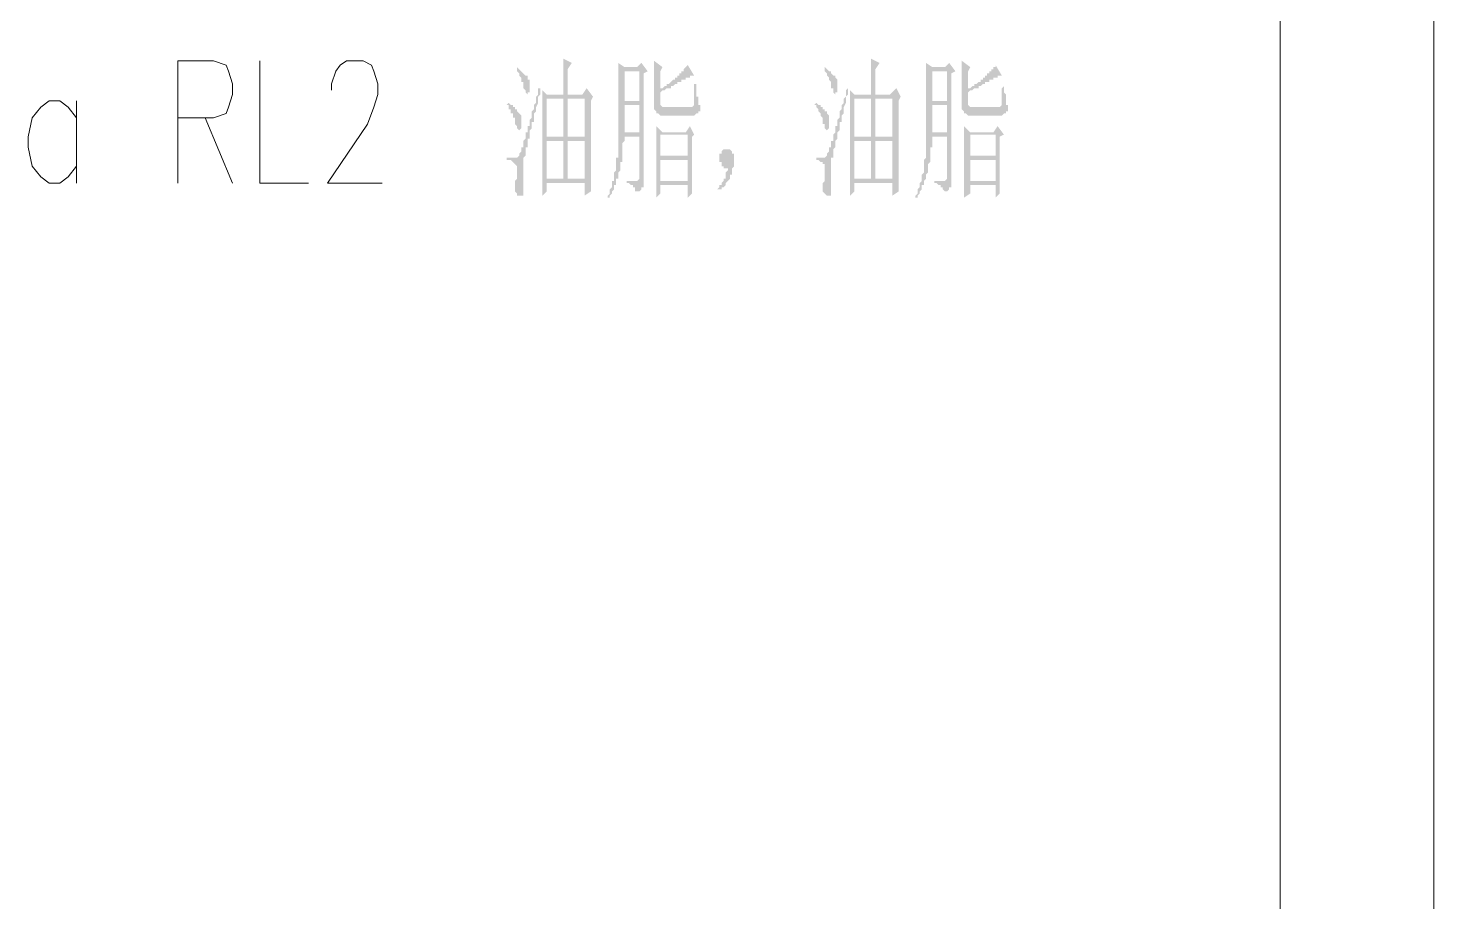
# Model space of a CAD drawing. Header units: millimetres. Extents: x 0 to 275, y 0 to 194.
# Drawn here: x 232.98 to 275.34, y 49.32 to 75.64 of the extents above; entities that cross this region are included whole.
import ezdxf

# ---------------------------------------------------------------- set-up
doc = ezdxf.new("R2010")
doc.units = ezdxf.units.MM

msp = doc.modelspace()

# ---------------------------------------------------------------- hatches: boundary and pattern name
h = msp.add_hatch(color=0)
h.paths.add_polyline_path([(249.2375, 72.241833), (249.7455, 72.241833), (249.7455, 71.098833), (249.2375, 71.098833)])
h.paths.add_polyline_path([(248.4755, 70.590833), (248.6025, 70.717833), (248.6025, 70.971833), (249.7455, 70.971833), (249.7455, 70.590833), (249.936, 70.717833), (249.936, 70.781333), (249.936, 70.844833), (249.936, 70.908333), (249.936, 70.971833), (249.936, 71.035333), (249.936, 71.098833), (249.936, 71.162333), (249.936, 71.225833), (249.936, 73.448333), (249.9995, 73.575333), (249.809, 73.829333), (249.682, 73.638833), (249.2375, 73.638833), (249.2375, 74.400833), (249.3645, 74.591333), (249.1105, 74.718333), (249.1105, 74.654833), (249.1105, 74.591333), (249.1105, 74.527833), (249.1105, 74.464333), (249.1105, 74.400833), (249.1105, 74.337333), (249.1105, 74.273833), (249.1105, 74.210333), (249.1105, 74.146833), (249.1105, 74.083333), (249.1105, 74.019833), (249.1105, 73.956333), (249.1105, 73.892833), (249.1105, 73.829333), (249.1105, 73.765833), (249.1105, 73.702333), (249.1105, 73.638833), (248.6025, 73.638833), (248.4755, 73.765833), (248.4755, 73.702333), (248.4755, 73.638833), (248.4755, 73.575333), (248.4755, 73.511833), (248.4755, 73.448333), (248.4755, 73.384833), (248.4755, 73.321333), (248.4755, 73.257833), (248.4755, 73.194333), (248.4755, 73.130833), (248.4755, 71.225833), (248.4755, 71.162333), (248.4755, 71.098833), (248.4755, 71.035333), (248.4755, 70.971833), (248.4755, 70.908333), (248.4755, 70.844833), (248.4755, 70.781333), (248.4755, 70.717833), (248.4755, 70.654333)])
h.paths.add_polyline_path([(248.6025, 73.511833), (249.1105, 73.511833), (249.1105, 72.368833), (248.6025, 72.368833)])
h.paths.add_polyline_path([(249.2375, 73.511833), (249.7455, 73.511833), (249.7455, 72.368833), (249.2375, 72.368833)])
h.paths.add_polyline_path([(248.6025, 72.241833), (249.1105, 72.241833), (249.1105, 71.098833), (248.6025, 71.098833)])
h.paths.add_polyline_path([(248.412, 73.829333), (248.3485, 73.829333), (248.3485, 73.765833), (248.3485, 73.638833), (248.285, 73.575333), (248.285, 73.511833), (248.285, 73.448333), (248.285, 73.384833), (248.2215, 73.321333), (248.2215, 73.257833), (248.2215, 73.194333), (248.158, 73.130833), (248.158, 73.067333), (248.158, 73.003833), (248.158, 72.940333), (248.0945, 72.876833), (248.0945, 72.813333), (248.0945, 72.749833), (248.0945, 72.686333), (248.031, 72.686333), (248.031, 72.622833), (248.031, 72.559333), (248.031, 72.495833), (247.9675, 72.495833), (247.9675, 72.432333), (247.9675, 72.368833), (247.9675, 72.305333), (247.904, 72.241833), (247.904, 72.178333), (247.904, 72.114833), (247.904, 72.051333), (247.8405, 72.051333), (247.8405, 71.987833), (247.8405, 71.924333), (247.777, 71.860833), (247.777, 71.797333), (247.7135, 71.733833), (247.65, 71.733833), (247.5865, 71.733833), (247.523, 71.733833), (247.4595, 71.733833), (247.396, 71.733833), (247.396, 71.670333), (247.4595, 71.670333), (247.523, 71.670333), (247.5865, 71.606833), (247.65, 71.543333), (247.7135, 71.479833), (247.7135, 71.416333), (247.7135, 71.352833), (247.7135, 71.289333), (247.7135, 71.225833), (247.7135, 71.162333), (247.7135, 71.098833), (247.65, 71.035333), (247.65, 70.971833), (247.65, 70.908333), (247.65, 70.844833), (247.65, 70.781333), (247.65, 70.717833), (247.7135, 70.654333), (247.7135, 70.590833), (247.777, 70.590833), (247.8405, 70.590833), (247.904, 70.590833), (247.904, 70.654333), (247.904, 70.717833), (247.904, 70.781333), (247.904, 70.844833), (247.904, 70.908333), (247.904, 70.971833), (247.904, 71.035333), (247.904, 71.098833), (247.904, 71.162333), (247.904, 71.225833), (247.904, 71.289333), (247.904, 71.352833), (247.904, 71.416333), (247.904, 71.479833), (247.904, 71.543333), (247.904, 71.606833), (247.904, 71.670333), (247.904, 71.733833), (247.9675, 71.797333), (247.9675, 71.860833), (247.9675, 71.924333), (247.9675, 71.987833), (247.9675, 72.051333), (248.031, 72.051333), (248.031, 72.114833), (248.031, 72.178333), (248.031, 72.241833), (248.031, 72.305333), (248.0945, 72.305333), (248.0945, 72.368833), (248.0945, 72.432333), (248.0945, 72.495833), (248.0945, 72.559333), (248.158, 72.622833), (248.158, 72.686333), (248.158, 72.749833), (248.158, 72.813333), (248.2215, 72.813333), (248.2215, 72.876833), (248.2215, 72.940333), (248.2215, 73.003833), (248.2215, 73.067333), (248.285, 73.130833), (248.285, 73.194333), (248.285, 73.257833), (248.3485, 73.384833), (248.3485, 73.448333), (248.3485, 73.511833), (248.3485, 73.575333), (248.412, 73.638833), (248.412, 73.702333)])
h.paths.add_polyline_path([(247.4595, 73.384833), (247.396, 73.321333), (247.4595, 73.321333), (247.4595, 73.257833), (247.4595, 73.194333), (247.523, 73.194333), (247.523, 73.130833), (247.523, 73.067333), (247.5865, 73.067333), (247.5865, 73.003833), (247.5865, 72.940333), (247.65, 72.940333), (247.65, 72.876833), (247.65, 72.813333), (247.65, 72.749833), (247.7135, 72.686333), (247.7135, 72.622833), (247.777, 72.559333), (247.8405, 72.622833), (247.8405, 72.686333), (247.8405, 72.749833), (247.8405, 72.813333), (247.8405, 72.876833), (247.8405, 72.940333), (247.8405, 73.003833), (247.777, 73.067333), (247.7135, 73.130833), (247.7135, 73.194333), (247.65, 73.194333), (247.65, 73.257833), (247.5865, 73.257833), (247.5865, 73.321333), (247.523, 73.321333)])
h.paths.add_polyline_path([(247.7135, 74.464333), (247.7135, 74.400833), (247.7135, 74.337333), (247.777, 74.273833), (247.777, 74.210333), (247.8405, 74.146833), (247.8405, 74.083333), (247.8405, 74.019833), (247.904, 74.019833), (247.904, 73.956333), (247.904, 73.892833), (247.904, 73.829333), (247.9675, 73.765833), (247.9675, 73.702333), (248.031, 73.638833), (248.031, 73.702333), (248.0945, 73.702333), (248.0945, 73.765833), (248.0945, 73.829333), (248.0945, 73.892833), (248.0945, 73.956333), (248.0945, 74.019833), (248.0945, 74.083333), (248.031, 74.083333), (248.031, 74.146833), (248.031, 74.210333), (247.9675, 74.210333), (247.904, 74.273833), (247.8405, 74.337333), (247.777, 74.400833)])
h = msp.add_hatch(color=0)
h.paths.add_polyline_path([(251.841, 73.321333), (251.841, 73.257833), (251.841, 73.194333), (251.9045, 73.130833), (251.9045, 73.067333), (251.968, 73.067333), (252.0315, 73.003833), (252.095, 73.003833), (252.984, 73.003833), (253.0475, 73.003833), (253.111, 73.067333), (253.1745, 73.067333), (253.1745, 73.130833), (253.238, 73.130833), (253.238, 73.194333), (253.238, 73.257833), (253.3015, 73.257833), (253.238, 73.257833), (253.238, 73.321333), (253.1745, 73.321333), (253.1745, 73.384833), (253.1745, 73.448333), (253.1745, 73.511833), (253.1745, 73.575333), (253.111, 73.575333), (253.111, 73.638833), (253.111, 73.702333), (253.111, 73.765833), (253.111, 73.829333), (253.111, 73.892833), (253.111, 73.956333), (253.0475, 73.956333), (253.0475, 73.892833), (253.0475, 73.829333), (253.0475, 73.765833), (253.0475, 73.702333), (253.0475, 73.638833), (253.0475, 73.575333), (253.0475, 73.511833), (253.0475, 73.448333), (253.0475, 73.384833), (253.0475, 73.321333), (252.984, 73.257833), (252.9205, 73.257833), (252.1585, 73.257833), (252.095, 73.257833), (252.0315, 73.321333), (252.0315, 73.384833), (252.0315, 73.448333), (252.0315, 73.702333), (252.095, 73.765833), (252.1585, 73.765833), (252.222, 73.829333), (252.2855, 73.829333), (252.349, 73.829333), (252.349, 73.892833), (252.4125, 73.892833), (252.476, 73.956333), (252.5395, 73.956333), (252.5395, 74.019833), (252.603, 74.019833), (252.6665, 74.019833), (252.6665, 74.083333), (252.73, 74.083333), (252.7935, 74.083333), (252.7935, 74.146833), (252.857, 74.146833), (252.9205, 74.146833), (252.9205, 74.210333), (252.984, 74.210333), (253.0475, 74.210333), (252.857, 74.527833), (252.7935, 74.464333), (252.73, 74.400833), (252.73, 74.337333), (252.6665, 74.337333), (252.6665, 74.273833), (252.603, 74.273833), (252.603, 74.210333), (252.5395, 74.210333), (252.5395, 74.146833), (252.476, 74.146833), (252.476, 74.083333), (252.4125, 74.083333), (252.349, 74.019833), (252.2855, 73.956333), (252.222, 73.956333), (252.222, 73.892833), (252.1585, 73.892833), (252.095, 73.829333), (252.0315, 73.829333), (252.0315, 74.337333), (252.095, 74.464333), (251.841, 74.654833), (251.841, 74.591333), (251.841, 74.527833), (251.841, 74.464333), (251.841, 74.400833), (251.841, 74.337333), (251.841, 74.273833), (251.841, 74.210333), (251.841, 74.146833), (251.841, 74.083333), (251.841, 74.019833), (251.841, 73.956333), (251.841, 73.892833), (251.841, 73.829333), (251.841, 73.765833), (251.841, 73.702333), (251.841, 73.638833), (251.841, 73.575333), (251.841, 73.511833), (251.841, 73.448333), (251.841, 73.384833)])
h.paths.add_polyline_path([(252.984, 72.368833), (253.0475, 72.432333), (252.9205, 72.686333), (252.7935, 72.495833), (252.095, 72.495833), (251.9045, 72.686333), (251.9045, 72.622833), (251.9045, 72.559333), (251.9045, 72.495833), (251.9045, 72.432333), (251.9045, 72.368833), (251.9045, 72.305333), (251.9045, 72.241833), (251.9045, 72.178333), (251.9045, 72.114833), (251.9045, 72.051333), (251.9045, 71.987833), (251.9045, 71.924333), (251.9045, 71.860833), (251.9045, 71.797333), (251.9045, 71.733833), (251.9045, 71.670333), (251.9045, 71.606833), (251.9045, 71.543333), (251.9045, 71.479833), (251.9045, 71.416333), (251.9045, 71.352833), (251.9045, 71.289333), (251.9045, 71.225833), (251.9045, 71.162333), (251.9045, 71.098833), (251.9045, 71.035333), (251.9045, 70.971833), (251.9045, 70.908333), (251.9045, 70.844833), (251.9045, 70.781333), (251.9045, 70.717833), (251.9045, 70.654333), (251.9045, 70.590833), (251.9045, 70.527333), (252.0315, 70.654333), (252.0315, 70.908333), (252.857, 70.908333), (252.857, 70.527333), (252.984, 70.654333), (252.984, 70.717833), (252.984, 70.781333), (252.984, 70.844833), (252.984, 70.908333), (252.984, 70.971833), (252.984, 71.035333), (252.984, 71.098833), (252.984, 71.162333), (252.984, 71.225833), (252.984, 71.289333)])
h.paths.add_polyline_path([(252.0315, 72.432333), (252.857, 72.432333), (252.857, 71.797333), (252.0315, 71.797333)])
h.paths.add_polyline_path([(252.0315, 71.670333), (252.857, 71.670333), (252.857, 71.035333), (252.0315, 71.035333)])
h.paths.add_polyline_path([(250.952, 74.337333), (251.3965, 74.337333), (251.3965, 73.448333), (250.952, 73.448333)])
h.paths.add_polyline_path([(250.952, 73.321333), (251.3965, 73.321333), (251.3965, 72.495833), (250.952, 72.495833)])
h.paths.add_polyline_path([(250.444, 70.527333), (250.5075, 70.527333), (250.5075, 70.590833), (250.571, 70.654333), (250.571, 70.717833), (250.6345, 70.781333), (250.6345, 70.844833), (250.6345, 70.908333), (250.698, 70.908333), (250.698, 70.971833), (250.698, 71.035333), (250.698, 71.098833), (250.7615, 71.098833), (250.7615, 71.162333), (250.7615, 71.225833), (250.7615, 71.289333), (250.825, 71.352833), (250.825, 71.416333), (250.825, 71.479833), (250.825, 71.543333), (250.825, 71.606833), (250.8885, 71.606833), (250.8885, 71.670333), (250.8885, 71.733833), (250.8885, 71.797333), (250.8885, 71.860833), (250.8885, 71.924333), (250.8885, 71.987833), (250.8885, 72.051333), (250.8885, 72.114833), (250.8885, 72.178333), (250.952, 72.241833), (250.952, 72.305333), (250.952, 72.368833), (251.3965, 72.368833), (251.3965, 71.225833), (251.3965, 71.162333), (251.3965, 71.098833), (251.333, 71.035333), (251.2695, 71.035333), (251.206, 71.035333), (251.1425, 71.035333), (251.079, 71.035333), (251.0155, 71.035333), (251.0155, 70.971833), (251.079, 70.971833), (251.1425, 70.908333), (251.206, 70.908333), (251.206, 70.844833), (251.2695, 70.844833), (251.2695, 70.781333), (251.2695, 70.717833), (251.333, 70.717833), (251.333, 70.654333), (251.333, 70.717833), (251.3965, 70.717833), (251.46, 70.781333), (251.46, 70.844833), (251.5235, 70.844833), (251.5235, 70.908333), (251.5235, 70.971833), (251.5235, 71.035333), (251.5235, 71.098833), (251.5235, 71.162333), (251.5235, 74.273833), (251.6505, 74.337333), (251.46, 74.591333), (251.333, 74.464333), (250.952, 74.464333), (250.7615, 74.591333), (250.7615, 74.527833), (250.7615, 74.464333), (250.7615, 74.400833), (250.7615, 74.337333), (250.7615, 74.273833), (250.7615, 74.210333), (250.7615, 74.146833), (250.7615, 74.083333), (250.7615, 74.019833), (250.7615, 73.956333), (250.7615, 73.892833), (250.7615, 73.829333), (250.7615, 73.765833), (250.7615, 73.702333), (250.7615, 73.638833), (250.7615, 73.575333), (250.7615, 73.511833), (250.7615, 73.448333), (250.7615, 73.384833), (250.7615, 73.321333), (250.7615, 73.257833), (250.7615, 73.194333), (250.7615, 73.130833), (250.7615, 73.067333), (250.7615, 73.003833), (250.7615, 72.940333), (250.7615, 72.876833), (250.7615, 72.813333), (250.7615, 72.749833), (250.7615, 72.686333), (250.7615, 72.622833), (250.7615, 72.559333), (250.7615, 72.495833), (250.7615, 72.432333), (250.7615, 72.368833), (250.7615, 72.305333), (250.7615, 72.241833), (250.7615, 72.178333), (250.7615, 72.114833), (250.7615, 72.051333), (250.7615, 71.987833), (250.7615, 71.924333), (250.7615, 71.860833), (250.7615, 71.797333), (250.7615, 71.733833), (250.698, 71.733833), (250.698, 71.670333), (250.698, 71.606833), (250.698, 71.543333), (250.698, 71.479833), (250.698, 71.416333), (250.698, 71.352833), (250.6345, 71.289333), (250.6345, 71.225833), (250.6345, 71.162333), (250.6345, 71.098833), (250.6345, 71.035333), (250.571, 71.035333), (250.571, 70.971833), (250.571, 70.908333), (250.571, 70.844833), (250.5075, 70.781333), (250.5075, 70.717833), (250.5075, 70.654333), (250.444, 70.590833)])
h = msp.add_hatch(color=0)
h.paths.add_polyline_path([(258.5085, 72.241833), (259.0165, 72.241833), (259.0165, 71.098833), (258.5085, 71.098833)])
h.paths.add_polyline_path([(257.7465, 70.590833), (257.8735, 70.717833), (257.8735, 70.971833), (259.0165, 70.971833), (259.0165, 70.590833), (259.207, 70.717833), (259.207, 70.781333), (259.207, 70.844833), (259.207, 70.908333), (259.207, 70.971833), (259.207, 71.035333), (259.207, 71.098833), (259.207, 71.162333), (259.207, 71.225833), (259.207, 73.448333), (259.2705, 73.575333), (259.1435, 73.829333), (258.953, 73.638833), (258.5085, 73.638833), (258.5085, 74.400833), (258.6355, 74.591333), (258.3815, 74.718333), (258.3815, 74.654833), (258.3815, 74.591333), (258.3815, 74.527833), (258.3815, 74.464333), (258.3815, 74.400833), (258.3815, 74.337333), (258.3815, 74.273833), (258.3815, 74.210333), (258.3815, 74.146833), (258.3815, 74.083333), (258.3815, 74.019833), (258.3815, 73.956333), (258.3815, 73.892833), (258.3815, 73.829333), (258.3815, 73.765833), (258.3815, 73.702333), (258.3815, 73.638833), (257.8735, 73.638833), (257.7465, 73.765833), (257.7465, 73.702333), (257.7465, 73.638833), (257.7465, 73.575333), (257.7465, 73.511833), (257.7465, 73.448333), (257.7465, 73.384833), (257.7465, 73.321333), (257.7465, 73.257833), (257.7465, 73.194333), (257.7465, 73.130833), (257.7465, 71.225833), (257.7465, 71.162333), (257.7465, 71.098833), (257.7465, 71.035333), (257.7465, 70.971833), (257.7465, 70.908333), (257.7465, 70.844833), (257.7465, 70.781333), (257.7465, 70.717833), (257.7465, 70.654333)])
h.paths.add_polyline_path([(257.8735, 73.511833), (258.3815, 73.511833), (258.3815, 72.368833), (257.8735, 72.368833)])
h.paths.add_polyline_path([(258.5085, 73.511833), (259.0165, 73.511833), (259.0165, 72.368833), (258.5085, 72.368833)])
h.paths.add_polyline_path([(257.8735, 72.241833), (258.3815, 72.241833), (258.3815, 71.098833), (257.8735, 71.098833)])
h.paths.add_polyline_path([(257.683, 73.829333), (257.6195, 73.765833), (257.6195, 73.638833), (257.6195, 73.575333), (257.556, 73.511833), (257.556, 73.448333), (257.556, 73.384833), (257.4925, 73.321333), (257.4925, 73.257833), (257.4925, 73.194333), (257.429, 73.130833), (257.429, 73.067333), (257.429, 73.003833), (257.429, 72.940333), (257.3655, 72.876833), (257.3655, 72.813333), (257.3655, 72.749833), (257.3655, 72.686333), (257.302, 72.686333), (257.302, 72.622833), (257.302, 72.559333), (257.302, 72.495833), (257.2385, 72.432333), (257.2385, 72.368833), (257.2385, 72.305333), (257.2385, 72.241833), (257.175, 72.241833), (257.175, 72.178333), (257.175, 72.114833), (257.175, 72.051333), (257.1115, 72.051333), (257.1115, 71.987833), (257.1115, 71.924333), (257.048, 71.860833), (257.048, 71.797333), (256.9845, 71.733833), (256.921, 71.733833), (256.8575, 71.733833), (256.794, 71.733833), (256.7305, 71.733833), (256.7305, 71.670333), (256.794, 71.670333), (256.8575, 71.606833), (256.921, 71.606833), (256.921, 71.543333), (256.9845, 71.543333), (256.9845, 71.479833), (256.9845, 71.416333), (256.9845, 71.352833), (256.9845, 71.289333), (256.9845, 71.225833), (256.9845, 71.162333), (256.9845, 71.098833), (256.9845, 71.035333), (256.921, 70.971833), (256.921, 70.908333), (256.921, 70.844833), (256.921, 70.781333), (256.921, 70.717833), (256.9845, 70.654333), (257.048, 70.590833), (257.1115, 70.590833), (257.175, 70.590833), (257.175, 70.654333), (257.175, 70.717833), (257.175, 70.781333), (257.175, 70.844833), (257.175, 70.908333), (257.175, 70.971833), (257.175, 71.035333), (257.175, 71.098833), (257.175, 71.162333), (257.175, 71.225833), (257.175, 71.289333), (257.175, 71.352833), (257.175, 71.416333), (257.175, 71.479833), (257.175, 71.543333), (257.175, 71.606833), (257.175, 71.670333), (257.175, 71.733833), (257.2385, 71.733833), (257.2385, 71.797333), (257.2385, 71.860833), (257.2385, 71.924333), (257.2385, 71.987833), (257.302, 72.051333), (257.302, 72.114833), (257.302, 72.178333), (257.302, 72.241833), (257.3655, 72.305333), (257.3655, 72.368833), (257.3655, 72.432333), (257.3655, 72.495833), (257.429, 72.559333), (257.429, 72.622833), (257.429, 72.686333), (257.429, 72.749833), (257.429, 72.813333), (257.4925, 72.813333), (257.4925, 72.876833), (257.4925, 72.940333), (257.4925, 73.003833), (257.556, 73.067333), (257.556, 73.130833), (257.556, 73.194333), (257.556, 73.257833), (257.6195, 73.384833), (257.6195, 73.448333), (257.6195, 73.511833), (257.6195, 73.575333), (257.683, 73.638833), (257.683, 73.702333)])
h.paths.add_polyline_path([(256.7305, 73.384833), (256.667, 73.321333), (256.7305, 73.321333), (256.7305, 73.257833), (256.794, 73.194333), (256.794, 73.130833), (256.8575, 73.067333), (256.8575, 73.003833), (256.921, 72.940333), (256.921, 72.876833), (256.921, 72.813333), (256.921, 72.749833), (256.9845, 72.749833), (256.9845, 72.686333), (256.9845, 72.622833), (257.048, 72.559333), (257.1115, 72.622833), (257.1115, 72.686333), (257.1115, 72.749833), (257.1115, 72.813333), (257.1115, 72.876833), (257.1115, 72.940333), (257.1115, 73.003833), (257.048, 73.067333), (257.048, 73.130833), (256.9845, 73.130833), (256.9845, 73.194333), (256.921, 73.194333), (256.921, 73.257833), (256.8575, 73.257833), (256.8575, 73.321333), (256.794, 73.321333)])
h.paths.add_polyline_path([(256.9845, 74.464333), (256.9845, 74.400833), (256.9845, 74.337333), (257.048, 74.273833), (257.048, 74.210333), (257.1115, 74.146833), (257.1115, 74.083333), (257.175, 74.019833), (257.175, 73.956333), (257.175, 73.892833), (257.175, 73.829333), (257.2385, 73.829333), (257.2385, 73.765833), (257.2385, 73.702333), (257.302, 73.638833), (257.302, 73.702333), (257.3655, 73.702333), (257.3655, 73.765833), (257.3655, 73.829333), (257.3655, 73.892833), (257.3655, 73.956333), (257.3655, 74.019833), (257.3655, 74.083333), (257.302, 74.146833), (257.302, 74.210333), (257.2385, 74.210333), (257.175, 74.273833), (257.175, 74.337333), (257.1115, 74.337333), (257.048, 74.400833)])
h = msp.add_hatch(color=0)
h.paths.add_polyline_path([(261.112, 73.321333), (261.112, 73.257833), (261.112, 73.194333), (261.1755, 73.130833), (261.1755, 73.067333), (261.239, 73.067333), (261.3025, 73.003833), (261.366, 73.003833), (262.255, 73.003833), (262.3185, 73.003833), (262.382, 73.067333), (262.4455, 73.067333), (262.4455, 73.130833), (262.509, 73.130833), (262.509, 73.194333), (262.509, 73.257833), (262.5725, 73.257833), (262.509, 73.257833), (262.509, 73.321333), (262.4455, 73.321333), (262.4455, 73.384833), (262.4455, 73.448333), (262.4455, 73.511833), (262.4455, 73.575333), (262.4455, 73.638833), (262.382, 73.702333), (262.382, 73.765833), (262.382, 73.829333), (262.382, 73.892833), (262.382, 73.956333), (262.382, 73.892833), (262.3185, 73.829333), (262.3185, 73.765833), (262.3185, 73.702333), (262.3185, 73.638833), (262.3185, 73.575333), (262.3185, 73.511833), (262.3185, 73.448333), (262.3185, 73.384833), (262.3185, 73.321333), (262.255, 73.257833), (262.1915, 73.257833), (261.4295, 73.257833), (261.366, 73.257833), (261.3025, 73.321333), (261.3025, 73.384833), (261.3025, 73.448333), (261.3025, 73.702333), (261.366, 73.765833), (261.4295, 73.765833), (261.493, 73.829333), (261.5565, 73.829333), (261.62, 73.829333), (261.62, 73.892833), (261.6835, 73.892833), (261.747, 73.956333), (261.8105, 73.956333), (261.8105, 74.019833), (261.874, 74.019833), (261.9375, 74.019833), (261.9375, 74.083333), (262.001, 74.083333), (262.0645, 74.083333), (262.0645, 74.146833), (262.128, 74.146833), (262.1915, 74.146833), (262.1915, 74.210333), (262.255, 74.210333), (262.3185, 74.210333), (262.128, 74.527833), (262.128, 74.464333), (262.0645, 74.464333), (262.0645, 74.400833), (262.001, 74.400833), (262.001, 74.337333), (261.9375, 74.337333), (261.9375, 74.273833), (261.874, 74.273833), (261.874, 74.210333), (261.8105, 74.210333), (261.8105, 74.146833), (261.747, 74.146833), (261.747, 74.083333), (261.6835, 74.083333), (261.6835, 74.019833), (261.62, 74.019833), (261.5565, 73.956333), (261.493, 73.956333), (261.493, 73.892833), (261.4295, 73.892833), (261.366, 73.829333), (261.3025, 73.829333), (261.3025, 74.337333), (261.366, 74.464333), (261.112, 74.654833), (261.112, 74.591333), (261.112, 74.527833), (261.112, 74.464333), (261.112, 74.400833), (261.112, 74.337333), (261.112, 74.273833), (261.112, 74.210333), (261.112, 74.146833), (261.112, 74.083333), (261.112, 74.019833), (261.112, 73.956333), (261.112, 73.892833), (261.112, 73.829333), (261.112, 73.765833), (261.112, 73.702333), (261.112, 73.638833), (261.112, 73.575333), (261.112, 73.511833), (261.112, 73.448333), (261.112, 73.384833)])
h.paths.add_polyline_path([(262.255, 72.368833), (262.382, 72.432333), (262.1915, 72.686333), (262.0645, 72.495833), (261.366, 72.495833), (261.1755, 72.686333), (261.1755, 72.622833), (261.1755, 72.559333), (261.1755, 72.495833), (261.1755, 72.432333), (261.1755, 72.368833), (261.1755, 72.305333), (261.1755, 72.241833), (261.1755, 72.178333), (261.1755, 72.114833), (261.1755, 72.051333), (261.1755, 71.987833), (261.1755, 71.924333), (261.1755, 71.860833), (261.1755, 71.797333), (261.1755, 71.733833), (261.1755, 71.670333), (261.1755, 71.606833), (261.1755, 71.543333), (261.1755, 71.479833), (261.1755, 71.416333), (261.1755, 71.352833), (261.1755, 71.289333), (261.1755, 71.225833), (261.1755, 71.162333), (261.1755, 71.098833), (261.1755, 71.035333), (261.1755, 70.971833), (261.1755, 70.908333), (261.1755, 70.844833), (261.1755, 70.781333), (261.1755, 70.717833), (261.1755, 70.654333), (261.1755, 70.590833), (261.1755, 70.527333), (261.366, 70.654333), (261.366, 70.908333), (262.128, 70.908333), (262.128, 70.527333), (262.255, 70.654333), (262.255, 70.717833), (262.255, 70.781333), (262.255, 70.844833), (262.255, 70.908333), (262.255, 70.971833), (262.255, 71.035333), (262.255, 71.098833), (262.255, 71.162333), (262.255, 71.225833), (262.255, 71.289333)])
h.paths.add_polyline_path([(261.366, 72.432333), (262.128, 72.432333), (262.128, 71.797333), (261.366, 71.797333)])
h.paths.add_polyline_path([(261.366, 71.670333), (262.128, 71.670333), (262.128, 71.035333), (261.366, 71.035333)])
h.paths.add_polyline_path([(260.223, 74.337333), (260.6675, 74.337333), (260.6675, 73.448333), (260.223, 73.448333)])
h.paths.add_polyline_path([(260.223, 73.321333), (260.6675, 73.321333), (260.6675, 72.495833), (260.223, 72.495833)])
h.paths.add_polyline_path([(259.715, 70.527333), (259.7785, 70.527333), (259.7785, 70.590833), (259.842, 70.654333), (259.842, 70.717833), (259.9055, 70.781333), (259.9055, 70.844833), (259.9055, 70.908333), (259.969, 70.908333), (259.969, 70.971833), (259.969, 71.035333), (260.0325, 71.098833), (260.0325, 71.162333), (260.0325, 71.225833), (260.096, 71.289333), (260.096, 71.352833), (260.096, 71.416333), (260.096, 71.479833), (260.096, 71.543333), (260.1595, 71.606833), (260.1595, 71.670333), (260.1595, 71.733833), (260.1595, 71.797333), (260.1595, 71.860833), (260.1595, 71.924333), (260.1595, 71.987833), (260.1595, 72.051333), (260.223, 72.051333), (260.223, 72.114833), (260.223, 72.178333), (260.223, 72.241833), (260.223, 72.305333), (260.223, 72.368833), (260.6675, 72.368833), (260.6675, 71.225833), (260.6675, 71.162333), (260.6675, 71.098833), (260.604, 71.035333), (260.5405, 71.035333), (260.477, 71.035333), (260.4135, 71.035333), (260.35, 71.035333), (260.2865, 71.035333), (260.2865, 70.971833), (260.35, 70.971833), (260.4135, 70.908333), (260.477, 70.908333), (260.477, 70.844833), (260.5405, 70.844833), (260.5405, 70.781333), (260.604, 70.717833), (260.604, 70.654333), (260.604, 70.717833), (260.6675, 70.717833), (260.731, 70.781333), (260.731, 70.844833), (260.7945, 70.844833), (260.7945, 70.908333), (260.7945, 70.971833), (260.7945, 71.035333), (260.7945, 71.098833), (260.7945, 71.162333), (260.7945, 74.273833), (260.9215, 74.337333), (260.731, 74.591333), (260.604, 74.464333), (260.223, 74.464333), (260.0325, 74.591333), (260.0325, 74.527833), (260.0325, 74.464333), (260.0325, 74.400833), (260.0325, 74.337333), (260.0325, 74.273833), (260.0325, 74.210333), (260.0325, 74.146833), (260.0325, 74.083333), (260.0325, 74.019833), (260.0325, 73.956333), (260.0325, 73.892833), (260.0325, 73.829333), (260.0325, 73.765833), (260.0325, 73.702333), (260.0325, 73.638833), (260.0325, 73.575333), (260.0325, 73.511833), (260.0325, 73.448333), (260.0325, 73.384833), (260.0325, 73.321333), (260.0325, 73.257833), (260.0325, 73.194333), (260.0325, 73.130833), (260.0325, 73.067333), (260.0325, 73.003833), (260.0325, 72.940333), (260.0325, 72.876833), (260.0325, 72.813333), (260.0325, 72.749833), (260.0325, 72.686333), (260.0325, 72.622833), (260.0325, 72.559333), (260.0325, 72.495833), (260.0325, 72.432333), (260.0325, 72.368833), (260.0325, 72.305333), (260.0325, 72.241833), (260.0325, 72.178333), (260.0325, 72.114833), (260.0325, 72.051333), (260.0325, 71.987833), (260.0325, 71.924333), (260.0325, 71.860833), (260.0325, 71.797333), (260.0325, 71.733833), (259.969, 71.670333), (259.969, 71.606833), (259.969, 71.543333), (259.969, 71.479833), (259.969, 71.416333), (259.969, 71.352833), (259.969, 71.289333), (259.9055, 71.225833), (259.9055, 71.162333), (259.9055, 71.098833), (259.9055, 71.035333), (259.842, 70.971833), (259.842, 70.908333), (259.842, 70.844833), (259.7785, 70.781333), (259.7785, 70.717833), (259.7785, 70.654333), (259.715, 70.590833)])
h = msp.add_hatch(color=0)
h.dxf.hatch_style = 2
h.paths.add_polyline_path([(254.0635, 71.416333), (254, 71.416333), (253.9365, 71.416333), (253.9365, 71.479833), (253.873, 71.479833), (253.873, 71.543333), (253.873, 71.606833), (253.8095, 71.606833), (253.8095, 71.670333), (253.8095, 71.733833), (253.8095, 71.797333), (253.8095, 71.860833), (253.873, 71.860833), (253.873, 71.924333), (253.9365, 71.987833), (254, 71.987833), (254.0635, 71.987833), (254.127, 71.987833), (254.1905, 71.924333), (254.1905, 71.860833), (254.254, 71.860833), (254.254, 71.797333), (254.254, 71.733833), (254.254, 71.670333), (254.254, 71.606833), (254.254, 71.543333), (254.254, 71.479833), (254.1905, 71.416333), (254.1905, 71.352833), (254.1905, 71.289333), (254.1905, 71.225833), (254.127, 71.225833), (254.127, 71.162333), (254.127, 71.098833), (254.0635, 71.035333), (254, 70.971833), (254, 70.908333), (253.9365, 70.844833), (253.873, 70.844833), (253.873, 70.781333), (253.8095, 70.781333), (253.746, 70.781333), (253.8095, 70.844833), (253.8095, 70.908333), (253.873, 70.908333), (253.873, 70.971833), (253.9365, 71.035333), (253.9365, 71.098833), (254, 71.098833), (254, 71.162333), (254, 71.225833), (254, 71.289333), (254.0635, 71.352833)])

# ---------------------------------------------------------------- linework, layer by layer
at = {"color": 0, "lineweight": 0}
for points in [[(275.336, -0.275167), (275.336, 194.352333)], [(270.7005, 189.716833), (270.7005, 6.900333)], [(237.49, 70.971833), (237.49, 74.654833), (238.5695, 74.654833), (238.9505, 74.527833), (239.014, 74.337333), (239.141, 73.956333), (239.141, 73.638833), (239.014, 73.257833), (238.9505, 73.067333), (238.5695, 72.940333), (237.49, 72.940333)], [(239.9665, 74.654833), (239.9665, 70.971833), (241.427, 70.971833)], [(242.1255, 73.765833), (242.1255, 73.956333), (242.2525, 74.337333), (242.3795, 74.527833), (242.57, 74.654833), (243.078, 74.654833), (243.332, 74.527833), (243.3955, 74.337333), (243.5225, 73.956333), (243.5225, 73.638833), (243.3955, 73.257833), (243.205, 72.749833), (241.9985, 70.971833), (243.6495, 70.971833)], [(234.442, 72.940333), (234.188, 73.257833), (233.934, 73.448333), (233.6165, 73.448333), (233.3625, 73.257833), (233.1085, 72.940333), (232.9815, 72.368833), (232.9815, 72.051333), (233.1085, 71.479833), (233.3625, 71.162333), (233.6165, 70.971833), (233.934, 70.971833), (234.188, 71.162333), (234.442, 71.479833)], [(234.442, 73.448333), (234.442, 70.971833)], [(238.3155, 72.940333), (239.141, 70.971833)]]:
    msp.add_lwpolyline(points, dxfattribs=at)

doc.saveas('drawing.dxf')
